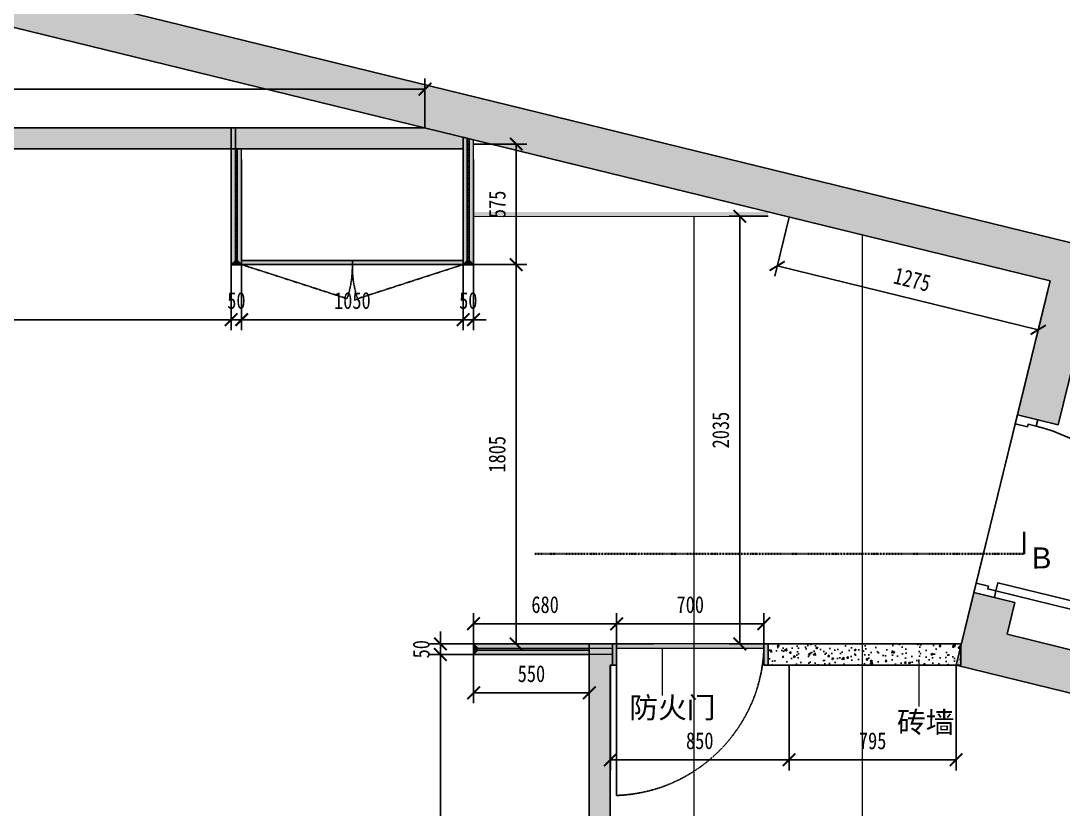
# Model space of a CAD drawing. Header units: millimetres. Extents: x 346472 to 732256, y -34068 to -15883.
# Drawn here: x 436074 to 441028, y -26713 to -22965 of the extents above; entities that cross this region are included whole.
import ezdxf

# ---------------------------------------------------------------- set-up
doc = ezdxf.new("R2010")
doc.units = ezdxf.units.MM
doc.header["$LTSCALE"] = 7
doc.header["$PDMODE"] = 3
for name, pattern in [('ACAD_ISO04W100', [30, 24, -3, 0, -3]), ('DASH', [0.35, 0.25, -0.1]), ('DASHDOT', [1, 0.5, -0.25, 0, -0.25])]:
    doc.linetypes.add(name, pattern=pattern)
doc.layers.get('0').update_dxf_attribs({"lineweight": 0})
for name, color, linetype, lineweight in [('EA7 FLOOR', 253, 'Continuous', 5), ('EA7 furniture', 7, 'Continuous', 5), ('materials', 1, 'Continuous', 40), ('QUOTE', 251, 'Continuous', 5)]:
    doc.layers.add(name, color=color, linetype=linetype, lineweight=lineweight)
for name, color, linetype in [('mdf panels', 7, 'Continuous'), ('WALL', 7, 'Continuous'), ('walls', 7, 'Continuous')]:
    doc.layers.add(name, color=color, linetype=linetype)
doc.styles.add('DIM_FONT', font='', dxfattribs={"width": 0.8})
doc.styles.get("Standard").update_dxf_attribs({"font": 'STKaiti.ttf'})
doc.styles.get('DIM_FONT').set_extended_font_data('SimHei')
doc.dimstyles.new('DIMN100', dxfattribs={"dimtxt": 80, "dimasz": 60, "dimexe": 50, "dimexo": 0, "dimgap": 50, "dimtad": 1, "dimdec": 0, "dimrnd": 5, "dimzin": 0, "dimdsep": 46, "dimtxsty": 'DIM_FONT', "dimblk": 'ARCHTICK', "dimcen": 1, "dimclrd": 256, "dimclre": 256, "dimclrt": 256, "dimadec": 0, "dimazin": 0, "dimtfac": 1, "dimtdec": 0, "dimtix": 1, "dimtmove": 2, "dimatfit": 3, "dimldrblk": '_DIMX', "dimfxl": 250, "dimtolj": 1, "dimtzin": 0, "dimarcsym": 0})

# ---------------------------------------------------------------- blocks, each defined once
blk = doc.blocks.new('_ArchTick')
at = {"color": 0, "linetype": 'ByBlock', "const_width": 0.15}
blk.add_lwpolyline([(-0.5, -0.5), (0.5, 0.5)], dxfattribs=at)
blk = doc.blocks.new('*D109')
at = {"layer": 'Defpoints', "color": 0, "lineweight": 5, "transparency": 16777216}
for p in [(437994.8, -23290.2), (431123.8, -23474.3), (437994.8, -23474.3, 1)]:
    blk.add_point(p, dxfattribs=at)
at = {"layer": 'QUOTE', "lineweight": -2, "transparency": 16777216}
for p, q in [((431123.8, -23474.3), (431123.8, -23240.2)), ((437994.8, -23474.3), (437994.8, -23240.2)), ((431123.8, -23290.2), (437994.8, -23290.2))]:
    blk.add_line(p, q, dxfattribs=at)
at = {"layer": 'QUOTE', "lineweight": -2, "transparency": 16777216, "xscale": 60, "yscale": 60, "zscale": 60, "rotation": 180}
blk.add_blockref('_ArchTick', (431123.8, -23290.2), dxfattribs=at)
at = {"layer": 'QUOTE', "lineweight": -2, "transparency": 16777216, "xscale": 60, "yscale": 60, "zscale": 60}
blk.add_blockref('_ArchTick', (437994.8, -23290.2), dxfattribs=at)
at = {"layer": 'QUOTE', "lineweight": 5, "transparency": 16777216, "insert": (434559.3, -23199.8), "char_height": 80, "attachment_point": 5, "style": 'DIM_FONT'}
blk.add_mtext('\\A1;6870', dxfattribs=at)
blk = doc.blocks.new('_DIMX')
blk.add_line((-150, 0), (150, 0))
at = {"const_width": 50}
blk.add_lwpolyline([(-70, -70), (70, 70)], dxfattribs=at)
blk = doc.blocks.new('*D68')
at = {"layer": 'Defpoints', "color": 0, "lineweight": 5, "transparency": 16777216}
for p in [(431073.8, -24124.3), (437073.8, -24124.3), (437073.8, -24386)]:
    blk.add_point(p, dxfattribs=at)
at = {"layer": 'QUOTE', "lineweight": -2, "transparency": 16777216}
for p, q in [((431073.8, -24124.3), (431073.8, -24436)), ((437073.8, -24124.3), (437073.8, -24436)), ((431073.8, -24386), (437073.8, -24386))]:
    blk.add_line(p, q, dxfattribs=at)
at = {"layer": 'QUOTE', "lineweight": -2, "transparency": 16777216, "xscale": 60, "yscale": 60, "zscale": 60, "rotation": 180}
blk.add_blockref('_ArchTick', (431073.8, -24386), dxfattribs=at)
at = {"layer": 'QUOTE', "lineweight": -2, "transparency": 16777216, "xscale": 60, "yscale": 60, "zscale": 60}
blk.add_blockref('_ArchTick', (437073.8, -24386), dxfattribs=at)
at = {"layer": 'QUOTE', "lineweight": 5, "transparency": 16777216, "insert": (434073.8, -24295.5), "char_height": 80, "attachment_point": 5, "style": 'DIM_FONT'}
blk.add_mtext('\\A1;6000', dxfattribs=at)
blk = doc.blocks.new('*D69')
at = {"layer": 'Defpoints', "color": 0, "lineweight": 5, "transparency": 16777216}
for p in [(437073.8, -24124.3), (437123.8, -24124.3), (437123.8, -24386)]:
    blk.add_point(p, dxfattribs=at)
at = {"layer": 'QUOTE', "lineweight": -2, "transparency": 16777216}
for p, q in [((437073.8, -24124.3), (437073.8, -24436)), ((437123.8, -24124.3), (437123.8, -24436)), ((437073.8, -24386), (437013.8, -24386)), ((437073.8, -24386), (437123.8, -24386)), ((437123.8, -24386), (437183.8, -24386))]:
    blk.add_line(p, q, dxfattribs=at)
at = {"layer": 'QUOTE', "lineweight": -2, "transparency": 16777216, "xscale": 60, "yscale": 60, "zscale": 60}
blk.add_blockref('_ArchTick', (437073.8, -24386), dxfattribs=at)
at = {"layer": 'QUOTE', "lineweight": -2, "transparency": 16777216, "xscale": 60, "yscale": 60, "zscale": 60, "rotation": 180}
blk.add_blockref('_ArchTick', (437123.8, -24386), dxfattribs=at)
at = {"layer": 'QUOTE', "lineweight": 5, "transparency": 16777216, "insert": (437098.8, -24295.5), "char_height": 80, "attachment_point": 5, "style": 'DIM_FONT'}
blk.add_mtext('\\A1;50', dxfattribs=at)
blk = doc.blocks.new('*D70')
at = {"layer": 'Defpoints', "color": 0, "lineweight": 5, "transparency": 16777216}
for p in [(437123.8, -24124.3), (438176, -24124.3), (438176, -24386)]:
    blk.add_point(p, dxfattribs=at)
at = {"layer": 'QUOTE', "lineweight": -2, "transparency": 16777216}
for p, q in [((437123.8, -24124.3), (437123.8, -24436)), ((438176, -24124.3), (438176, -24436)), ((437123.8, -24386), (438176, -24386))]:
    blk.add_line(p, q, dxfattribs=at)
at = {"layer": 'QUOTE', "lineweight": -2, "transparency": 16777216, "xscale": 60, "yscale": 60, "zscale": 60, "rotation": 180}
blk.add_blockref('_ArchTick', (437123.8, -24386), dxfattribs=at)
at = {"layer": 'QUOTE', "lineweight": -2, "transparency": 16777216, "xscale": 60, "yscale": 60, "zscale": 60}
blk.add_blockref('_ArchTick', (438176, -24386), dxfattribs=at)
at = {"layer": 'QUOTE', "lineweight": 5, "transparency": 16777216, "insert": (437649.9, -24295.5), "char_height": 80, "attachment_point": 5, "style": 'DIM_FONT'}
blk.add_mtext('\\A1;1050', dxfattribs=at)
blk = doc.blocks.new('*D71')
at = {"layer": 'Defpoints', "color": 0, "lineweight": 5, "transparency": 16777216}
for p in [(438176.1, -24124.3, 1), (438226.1, -24124.3, 1), (438226.1, -24386)]:
    blk.add_point(p, dxfattribs=at)
at = {"layer": 'QUOTE', "lineweight": -2, "transparency": 16777216}
for p, q in [((438176.1, -24124.3), (438176.1, -24436)), ((438226.1, -24124.3), (438226.1, -24436)), ((438176.1, -24386), (438116.1, -24386)), ((438176.1, -24386), (438226.1, -24386)), ((438226.1, -24386), (438286.1, -24386))]:
    blk.add_line(p, q, dxfattribs=at)
at = {"layer": 'QUOTE', "lineweight": -2, "transparency": 16777216, "xscale": 60, "yscale": 60, "zscale": 60}
blk.add_blockref('_ArchTick', (438176.1, -24386), dxfattribs=at)
at = {"layer": 'QUOTE', "lineweight": -2, "transparency": 16777216, "xscale": 60, "yscale": 60, "zscale": 60, "rotation": 180}
blk.add_blockref('_ArchTick', (438226.1, -24386), dxfattribs=at)
at = {"layer": 'QUOTE', "lineweight": 5, "transparency": 16777216, "insert": (438201.1, -24295.5), "char_height": 80, "attachment_point": 5, "style": 'DIM_FONT'}
blk.add_mtext('\\A1;50', dxfattribs=at)
blk = doc.blocks.new('*D72')
at = {"layer": 'Defpoints', "color": 0, "lineweight": 5, "transparency": 16777216}
for p in [(438226, -23551.5, 1), (438428.6, -23551.5), (438226.1, -24124.3, 1)]:
    blk.add_point(p, dxfattribs=at)
at = {"layer": 'QUOTE', "lineweight": -2, "transparency": 16777216}
for p, q in [((438226, -23551.5), (438478.6, -23551.5)), ((438428.6, -24124.3), (438428.6, -23551.5)), ((438226.1, -24124.3), (438478.6, -24124.3))]:
    blk.add_line(p, q, dxfattribs=at)
at = {"layer": 'QUOTE', "lineweight": -2, "transparency": 16777216, "xscale": 60, "yscale": 60, "zscale": 60}
for p, rotation in [((438428.6, -23551.5), 90), ((438428.6, -24124.3), 270)]:
    blk.add_blockref('_ArchTick', p, dxfattribs=dict(at, rotation=rotation))
at = {"layer": 'QUOTE', "lineweight": 5, "transparency": 16777216, "insert": (438338.6, -23837.9), "char_height": 80, "attachment_point": 5, "rotation": 90, "style": 'DIM_FONT'}
blk.add_mtext('\\A1;575', dxfattribs=at)
blk = doc.blocks.new('*D73')
at = {"layer": 'Defpoints', "color": 0, "lineweight": 5, "transparency": 16777216}
for p in [(438906, -25831.5), (438226.1, -25927.7), (438906, -25927.7, 0)]:
    blk.add_point(p, dxfattribs=at)
at = {"layer": 'QUOTE', "lineweight": -2, "transparency": 16777216}
for p, q in [((438226.1, -25927.7), (438226.1, -25781.5)), ((438906, -25927.7), (438906, -25781.5)), ((438226.1, -25831.5), (438906, -25831.5))]:
    blk.add_line(p, q, dxfattribs=at)
at = {"layer": 'QUOTE', "lineweight": -2, "transparency": 16777216, "xscale": 60, "yscale": 60, "zscale": 60, "rotation": 180}
blk.add_blockref('_ArchTick', (438226.1, -25831.5), dxfattribs=at)
at = {"layer": 'QUOTE', "lineweight": -2, "transparency": 16777216, "xscale": 60, "yscale": 60, "zscale": 60}
blk.add_blockref('_ArchTick', (438906, -25831.5), dxfattribs=at)
at = {"layer": 'QUOTE', "lineweight": 5, "transparency": 16777216, "insert": (438566.1, -25741), "char_height": 80, "attachment_point": 5, "style": 'DIM_FONT'}
blk.add_mtext('\\A1;680', dxfattribs=at)
blk = doc.blocks.new('*D74')
at = {"layer": 'Defpoints', "color": 0, "lineweight": 5, "transparency": 16777216}
for p in [(439606, -25831.5), (438906, -25927.7), (439606, -25927.7, 0)]:
    blk.add_point(p, dxfattribs=at)
at = {"layer": 'QUOTE', "lineweight": -2, "transparency": 16777216}
for p, q in [((438906, -25927.7), (438906, -25781.5)), ((439606, -25927.7), (439606, -25781.5)), ((438906, -25831.5), (439606, -25831.5))]:
    blk.add_line(p, q, dxfattribs=at)
at = {"layer": 'QUOTE', "lineweight": -2, "transparency": 16777216, "xscale": 60, "yscale": 60, "zscale": 60, "rotation": 180}
blk.add_blockref('_ArchTick', (438906, -25831.5), dxfattribs=at)
at = {"layer": 'QUOTE', "lineweight": -2, "transparency": 16777216, "xscale": 60, "yscale": 60, "zscale": 60}
blk.add_blockref('_ArchTick', (439606, -25831.5), dxfattribs=at)
at = {"layer": 'QUOTE', "lineweight": 5, "transparency": 16777216, "insert": (439256, -25741), "char_height": 80, "attachment_point": 5, "style": 'DIM_FONT'}
blk.add_mtext('\\A1;700', dxfattribs=at)
blk = doc.blocks.new('*D75')
at = {"layer": 'Defpoints', "color": 0, "lineweight": 5, "transparency": 16777216}
for p in [(439626, -23894.1, -2.1), (439491.3, -25927.7), (439626, -25927.7, 0)]:
    blk.add_point(p, dxfattribs=at)
at = {"layer": 'QUOTE', "lineweight": -2, "transparency": 16777216}
for p, q in [((439626, -23894.1), (439441.3, -23894.1)), ((439491.3, -23894.1), (439491.3, -25927.7)), ((439626, -25927.7), (439441.3, -25927.7))]:
    blk.add_line(p, q, dxfattribs=at)
at = {"layer": 'QUOTE', "lineweight": -2, "transparency": 16777216, "xscale": 60, "yscale": 60, "zscale": 60}
for p, rotation in [((439491.3, -23894.1), 90), ((439491.3, -25927.7), 270)]:
    blk.add_blockref('_ArchTick', p, dxfattribs=dict(at, rotation=rotation))
at = {"layer": 'QUOTE', "lineweight": 5, "transparency": 16777216, "insert": (439400.8, -24910.9), "char_height": 80, "attachment_point": 5, "rotation": 90, "style": 'DIM_FONT'}
blk.add_mtext('\\A1;2035', dxfattribs=at)
blk = doc.blocks.new('*D76')
at = {"layer": 'Defpoints', "color": 0, "lineweight": 5, "transparency": 16777216}
for p in [(438226.1, -24124.3), (438226, -25927.7), (438428.6, -25927.7)]:
    blk.add_point(p, dxfattribs=at)
at = {"layer": 'QUOTE', "lineweight": -2, "transparency": 16777216}
for p, q in [((438226.1, -24124.3), (438478.6, -24124.3)), ((438428.6, -24124.3), (438428.6, -25927.7)), ((438226, -25927.7), (438478.6, -25927.7))]:
    blk.add_line(p, q, dxfattribs=at)
at = {"layer": 'QUOTE', "lineweight": -2, "transparency": 16777216, "xscale": 60, "yscale": 60, "zscale": 60}
for p, rotation in [((438428.6, -24124.3), 90), ((438428.6, -25927.7), 270)]:
    blk.add_blockref('_ArchTick', p, dxfattribs=dict(at, rotation=rotation))
at = {"layer": 'QUOTE', "lineweight": 5, "transparency": 16777216, "insert": (438338.1, -25026), "char_height": 80, "attachment_point": 5, "rotation": 90, "style": 'DIM_FONT'}
blk.add_mtext('\\A1;1805', dxfattribs=at)
blk = doc.blocks.new('*D77')
at = {"layer": 'Defpoints', "color": 0, "lineweight": 5, "transparency": 16777216}
for p in [(438226, -25927.7), (438068.1, -25977.7), (438226, -25977.7)]:
    blk.add_point(p, dxfattribs=at)
at = {"layer": 'QUOTE', "lineweight": -2, "transparency": 16777216}
for p, q in [((438068.1, -25927.7), (438068.1, -25867.7)), ((438226, -25927.7), (438018.1, -25927.7)), ((438068.1, -25927.7), (438068.1, -25977.7)), ((438226, -25977.7), (438018.1, -25977.7)), ((438068.1, -25977.7), (438068.1, -26037.7))]:
    blk.add_line(p, q, dxfattribs=at)
at = {"layer": 'QUOTE', "lineweight": -2, "transparency": 16777216, "xscale": 60, "yscale": 60, "zscale": 60}
for p, rotation in [((438068.1, -25927.7), 270), ((438068.1, -25977.7), 90)]:
    blk.add_blockref('_ArchTick', p, dxfattribs=dict(at, rotation=rotation))
at = {"layer": 'QUOTE', "lineweight": 5, "transparency": 16777216, "insert": (437977.6, -25952.7), "char_height": 80, "attachment_point": 5, "rotation": 90, "style": 'DIM_FONT'}
blk.add_mtext('\\A1;50', dxfattribs=at)
blk = doc.blocks.new('*D78')
at = {"layer": 'Defpoints', "color": 0, "lineweight": 5, "transparency": 16777216}
for p in [(438226, -25977.7), (438776, -25977.7), (438776, -26159.8)]:
    blk.add_point(p, dxfattribs=at)
at = {"layer": 'QUOTE', "lineweight": -2, "transparency": 16777216}
for p, q in [((438226, -25977.7), (438226, -26209.8)), ((438776, -25977.7), (438776, -26209.8)), ((438226, -26159.8), (438776, -26159.8))]:
    blk.add_line(p, q, dxfattribs=at)
at = {"layer": 'QUOTE', "lineweight": -2, "transparency": 16777216, "xscale": 60, "yscale": 60, "zscale": 60, "rotation": 180}
blk.add_blockref('_ArchTick', (438226, -26159.8), dxfattribs=at)
at = {"layer": 'QUOTE', "lineweight": -2, "transparency": 16777216, "xscale": 60, "yscale": 60, "zscale": 60}
blk.add_blockref('_ArchTick', (438776, -26159.8), dxfattribs=at)
at = {"layer": 'QUOTE', "lineweight": 5, "transparency": 16777216, "insert": (438501, -26069.3), "char_height": 80, "attachment_point": 5, "style": 'DIM_FONT'}
blk.add_mtext('\\A1;550', dxfattribs=at)
blk = doc.blocks.new('*D79')
at = {"layer": 'Defpoints', "color": 0, "lineweight": 5, "transparency": 16777216}
for p in [(438226, -25977.7), (438068.1, -28437.6), (438226, -28437.6, -0.3)]:
    blk.add_point(p, dxfattribs=at)
at = {"layer": 'QUOTE', "lineweight": -2, "transparency": 16777216}
for p, q in [((438226, -25977.7), (438018.1, -25977.7)), ((438068.1, -25977.7), (438068.1, -28437.6)), ((438226, -28437.6), (438018.1, -28437.6))]:
    blk.add_line(p, q, dxfattribs=at)
at = {"layer": 'QUOTE', "lineweight": -2, "transparency": 16777216, "xscale": 60, "yscale": 60, "zscale": 60}
for p, rotation in [((438068.1, -25977.7), 90), ((438068.1, -28437.6), 270)]:
    blk.add_blockref('_ArchTick', p, dxfattribs=dict(at, rotation=rotation))
at = {"layer": 'QUOTE', "lineweight": 5, "transparency": 16777216, "insert": (437977.6, -27207.7), "char_height": 80, "attachment_point": 5, "rotation": 90, "style": 'DIM_FONT'}
blk.add_mtext('\\A1;2460', dxfattribs=at)
blk = doc.blocks.new('*D81')
at = {"layer": 'Defpoints', "color": 0, "lineweight": 5, "transparency": 16777216}
for p in [(438876.1, -26027.7, -0.1), (439726, -26027.7, -2.1), (439726, -26478.4)]:
    blk.add_point(p, dxfattribs=at)
at = {"layer": 'QUOTE', "lineweight": -2, "transparency": 16777216}
for p, q in [((438876.1, -26027.7), (438876.1, -26528.4)), ((439726, -26027.7), (439726, -26528.4)), ((438876.1, -26478.4), (439726, -26478.4))]:
    blk.add_line(p, q, dxfattribs=at)
at = {"layer": 'QUOTE', "lineweight": -2, "transparency": 16777216, "xscale": 60, "yscale": 60, "zscale": 60, "rotation": 180}
blk.add_blockref('_ArchTick', (438876.1, -26478.4), dxfattribs=at)
at = {"layer": 'QUOTE', "lineweight": -2, "transparency": 16777216, "xscale": 60, "yscale": 60, "zscale": 60}
blk.add_blockref('_ArchTick', (439726, -26478.4), dxfattribs=at)
at = {"layer": 'QUOTE', "lineweight": 5, "transparency": 16777216, "insert": (439301.1, -26388), "char_height": 80, "attachment_point": 5, "style": 'DIM_FONT'}
blk.add_mtext('\\A1;850', dxfattribs=at)
blk = doc.blocks.new('*D82')
at = {"layer": 'Defpoints', "color": 0, "lineweight": 5, "transparency": 16777216}
for p in [(439726, -26027.7), (440519.6, -26027.7), (440519.6, -26478.4)]:
    blk.add_point(p, dxfattribs=at)
at = {"layer": 'QUOTE', "lineweight": -2, "transparency": 16777216}
for p, q in [((439726, -26027.7), (439726, -26528.4)), ((440519.6, -26027.7), (440519.6, -26528.4)), ((439726, -26478.4), (440519.6, -26478.4))]:
    blk.add_line(p, q, dxfattribs=at)
at = {"layer": 'QUOTE', "lineweight": -2, "transparency": 16777216, "xscale": 60, "yscale": 60, "zscale": 60, "rotation": 180}
blk.add_blockref('_ArchTick', (439726, -26478.4), dxfattribs=at)
at = {"layer": 'QUOTE', "lineweight": -2, "transparency": 16777216, "xscale": 60, "yscale": 60, "zscale": 60}
blk.add_blockref('_ArchTick', (440519.6, -26478.4), dxfattribs=at)
at = {"layer": 'QUOTE', "lineweight": 5, "transparency": 16777216, "insert": (440122.8, -26388.4), "char_height": 80, "attachment_point": 5, "style": 'DIM_FONT'}
blk.add_mtext('\\A1;795', dxfattribs=at)
blk = doc.blocks.new('*D61')
at = {"layer": 'Defpoints', "color": 0, "lineweight": 5, "transparency": 16777216}
for p in [(439726, -23898), (440966.6, -24201.6), (440909.7, -24434.2)]:
    blk.add_point(p, dxfattribs=at)
at = {"layer": 'QUOTE', "lineweight": -2, "transparency": 16777216}
for p, q in [((439726, -23898), (439657.2, -24179.1)), ((439669.1, -24130.6), (440909.7, -24434.2)), ((440966.6, -24201.6), (440897.8, -24482.7))]:
    blk.add_line(p, q, dxfattribs=at)
at = {"layer": 'QUOTE', "lineweight": -2, "transparency": 16777216, "xscale": 60, "yscale": 60, "zscale": 60}
for p, rotation in [((439669.1, -24130.6), 166.2472533866932), ((440909.7, -24434.2), 346.2472533866932)]:
    blk.add_blockref('_ArchTick', p, dxfattribs=dict(at, rotation=rotation))
at = {"layer": 'QUOTE', "lineweight": 5, "transparency": 16777216, "insert": (440310.8, -24195), "char_height": 80, "attachment_point": 5, "rotation": 346.2473, "style": 'DIM_FONT'}
blk.add_mtext('\\A1;1275', dxfattribs=at)

msp = doc.modelspace()

# ---------------------------------------------------------------- hatches: boundary and pattern name
at = {"layer": 'EA7 furniture', "lineweight": 5}
h = msp.add_hatch(dxfattribs=at)
h.set_pattern_fill('ANSI31', color=256, scale=2)
h.set_pattern_definition([(45, (-195164.2545, -161183.815), (-4.49012806, 4.49012806), [])])
h.paths.add_polyline_path([(438206, -23526), (438196.1, -23523.5), (438196.1, -24104.3), (438206, -24104.3)])
h = msp.add_hatch(dxfattribs=at)
h.set_pattern_fill('ANSI31', color=256, scale=2)
h.set_pattern_definition([(45, (-196266.5454, -161183.815), (-4.49012806, 4.49012806), [])])
h.paths.add_polyline_path([(437103.8, -23575), (437093.8, -23575), (437093.8, -24104.3), (437103.8, -24104.3)])
h = msp.add_hatch(color=256, dxfattribs=at)
h.dxf.hatch_style = 1
h.paths.add_polyline_path([(438226.1, -23894.1), (438226.1, -23874.1), (439626, -23873.5), (439626, -23894.1)])
h = msp.add_hatch(color=5, dxfattribs=at)
h.dxf.hatch_style = 1
h.paths.add_polyline_path([(437649.9, -24104.3), (437123.8, -24104.3), (437123.8, -24124.3), (437649.9, -24124.3)])
h.paths.add_polyline_path([(438176, -24104.3), (437673.8, -24104.3), (437673.8, -24124.3), (438176, -24124.3), (438176, -24124.3)])
h.paths.add_polyline_path([(437673.8, -24104.3), (437649.9, -24104.3), (437649.9, -24124.3), (437673.8, -24124.3)])
h = msp.add_hatch(color=256, dxfattribs=at)
h.dxf.hatch_style = 1
h.paths.add_polyline_path([(438776, -25927.7), (438776, -25977.7), (438226, -25977.7), (438226, -25927.7)])
h = msp.add_hatch(color=256, dxfattribs=at)
h.dxf.hatch_style = 1
h.paths.add_polyline_path([(438246, -25947.7), (438226, -25927.7), (438886, -25927.7), (438886, -25947.7)])
h = msp.add_hatch(color=256, dxfattribs=at)
h.dxf.hatch_style = 1
h.paths.add_polyline_path([(438906, -25947.7), (438906, -25927.7), (439606, -25927.7), (439606, -25947.7)])
at = {"layer": 'materials'}
h = msp.add_hatch(color=256, dxfattribs=at)
h.dxf.hatch_style = 1
h.paths.add_polyline_path([(438906, -25927.7), (438886, -25927.7), (438886, -25947.7), (438886, -26027.7), (438906, -26027.7)])
h = msp.add_hatch(color=256, dxfattribs=at)
h.dxf.hatch_style = 1
h.paths.add_polyline_path([(439626, -25927.7), (439606, -25927.7), (439606, -25947.7), (439606, -26027.7), (439626, -26027.7)])
at = {"layer": 'WALL', "lineweight": 5}
h = msp.add_hatch(color=8, dxfattribs=at)
h.dxf.hatch_style = 1
h.paths.add_polyline_path([(438196.1, -24104.3), (438176.1, -24124.3), (438176.1, -23518.7), (438196.1, -23523.5)])
h = msp.add_hatch(color=8, dxfattribs=at)
h.dxf.hatch_style = 1
h.paths.add_polyline_path([(438206, -24104.3), (438226, -24124.3), (438226, -23530.9), (438206, -23526)])
h = msp.add_hatch(color=8, dxfattribs=at)
h.dxf.hatch_style = 1
h.paths.add_polyline_path([(437093.8, -24104.3), (437073.8, -24124.3), (437073.8, -23574.3), (437093.8, -23574.3)])
h = msp.add_hatch(color=8, dxfattribs=at)
h.dxf.hatch_style = 1
h.paths.add_polyline_path([(437103.8, -24104.3), (437123.8, -24124.3), (437123.8, -23575), (437103.8, -23575)])
h = msp.add_hatch(color=10, dxfattribs=at)
h.dxf.hatch_style = 1
h.paths.add_polyline_path([(437073.8, -24124.3), (437123.8, -24124.3), (437103.8, -24104.3), (437093.8, -24104.3)])
h = msp.add_hatch(color=10, dxfattribs=at)
h.dxf.hatch_style = 1
h.paths.add_polyline_path([(438176, -24124.3), (438226, -24124.3), (438206, -24104.3), (438196.1, -24104.3)])
h = msp.add_hatch(color=10, dxfattribs=at)
h.dxf.hatch_style = 1
h.paths.add_polyline_path([(438226, -25977.7), (438226, -25927.7), (438246, -25947.7), (438246, -25957.7)])
h = msp.add_hatch(color=8, dxfattribs=at)
h.dxf.hatch_style = 1
h.paths.add_polyline_path([(438246, -25957.7), (438226, -25977.7), (438776, -25977.7), (438776, -25957.7)])
at = {"layer": 'walls', "true_color": 0x939598}
h = msp.add_hatch(color=252, dxfattribs=at)
h.dxf.hatch_style = 1
h.paths.add_polyline_path([(428342.7, -18896.8), (428065.1, -18999), (428746.5, -21268), (429037.3, -28262.2), (429237.1, -28253.7), (428946.4, -21259.7), (434073.8, -22514.6), (434073.8, -22308.7), (428993.9, -21065.4)])
h.paths.add_polyline_path([(434073.8, -22308.7), (434073.8, -22514.6), (440966.6, -24201.6), (440829.6, -24761.5), (440810.9, -24837.8), (440908, -24861.6), (441005.1, -24885.4), (441208.4, -24054.9)])
h.paths.add_polyline_path([(440761.5, -25881), (440798.3, -25730.5), (440604, -25682.9), (440519.6, -26027.7), (442909.1, -26612.5), (442377.8, -28783.8), (442585.3, -28783.8), (443155.3, -26472.1)])
h.paths.add_polyline_path([(442585.3, -28783.8), (442377.8, -28783.8), (442337.3, -28949.2), (442532.4, -28998.3)])
h.paths.add_polyline_path([(442337.9, -28949.4), (442315.7, -29037.5), (442292.1, -29133.7), (442291, -29138), (443694.5, -29486.6), (443745.1, -29303.4)])
at = {"layer": 'walls'}
h = msp.add_hatch(dxfattribs=at)
h.set_pattern_fill('AR-CONC', color=256, scale=0.5)
h.paths.add_polyline_path([(438176, -23518.7), (437994.8, -23474.3), (434073.8, -23474.3), (434073.8, -23574.3), (438176, -23574.3)])
h.paths.add_polyline_path([(434073.8, -23474.3), (431073.8, -23474.3), (431043.8, -23474.3), (431043.8, -23574.3), (434073.8, -23574.3)])
h.paths.add_polyline_path([(431123.8, -21792.6), (431043.8, -21768.1), (431043.8, -22734.3), (431123.8, -22734.3)])
h = msp.add_hatch(dxfattribs=at)
h.set_pattern_fill('AR-CONC', color=256, scale=0.5)
edge = h.paths.add_edge_path()
edge.add_arc((431931.8, -95842.6), 67668.4, 84.053864, 84.19498)
edge.add_line((438776, -28521.2), (438776, -25947.7))
edge.add_line((438776, -25947.7), (438886, -25947.7))
edge.add_line((438886, -25947.7), (438886, -26027.7))
edge.add_line((438886, -26027.7), (438876.1, -26027.7))
edge.add_line((438876, -26027.7), (438876, -28451))
edge.add_line((438876, -28451), (438950.2, -28458.7))
edge.add_line((438950.2, -28458.7), (438941.8, -28538.3))
h = msp.add_hatch(dxfattribs=at)
h.set_pattern_fill('AR-CONC', color=256, scale=0.5)
h.paths.add_polyline_path([(439626, -25927.7), (440542, -25927.7), (440542, -26027.7), (439626, -26027.7)])

# ---------------------------------------------------------------- linework, layer by layer
at = {"color": 1, "linetype": 'ACAD_ISO04W100', "lineweight": 35}
msp.add_line((440843, -25394.7), (440843, -25499.4), dxfattribs=at)
at = {"color": 1, "linetype": 'DASHDOT', "lineweight": 35}
msp.add_line((440843, -25499.4), (438516.1, -25499.4), dxfattribs=at)
msp.add_line((440341.8, -26001.7, 0), (440341.8, -26225.6, 0.2))
at = {"layer": 'EA7 FLOOR', "color": 0}
for p, q in [((437073.8, -24124.3), (437073.8, -23574.3)), ((438176.1, -24124.3, 1), (438176.1, -23574.3, 1))]:
    msp.add_line(p, q, dxfattribs=at)
at = {"layer": 'EA7 FLOOR'}
for p, q in [((439273.8, -28344.7), (439273.8, -23894.6)), ((440073.8, -28435.1), (440073.8, -23983.1)), ((439122.4, -25947.7, 0), (439122.4, -26172.9, 0))]:
    msp.add_line(p, q, dxfattribs=at)
at = {"layer": 'EA7 furniture', "lineweight": 5}
for p, q in [((438226, -23530.9, -1), (439626, -23873.5, -2.1)), ((438226.1, -23895.8, 1), (439626, -23894.1, -2.1)), ((439626, -25927.7, -0.2), (438776, -25927.7)), ((439626, -25927.7, 0), (439646, -25927.7, -0.1))]:
    msp.add_line(p, q, dxfattribs=at)
at = {"layer": 'EA7 furniture'}
msp.add_line((438775.4, -25927.7), (438906, -25927.7), dxfattribs=at)
at = {"layer": 'EA7 furniture', "lineweight": 9, "elevation": 1}
for points in [[(438176, -23518.7), (438176, -24124.3), (438226, -24124.3), (438226, -23530.9)], [(438176, -23518.7), (438176.1, -24124.3), (438226.1, -24124.3), (438226, -23530.9)]]:
    msp.add_lwpolyline(points, close=True, dxfattribs=at)
at = {"layer": 'EA7 furniture', "lineweight": 9}
msp.add_lwpolyline([(437073.8, -23574.3), (437073.8, -24124.3), (437123.8, -24124.3), (437123.8, -23574.3)], close=True, dxfattribs=at)
at = {"layer": 'EA7 furniture', "lineweight": 5}
for points in [[(438776, -25977.7), (438226, -25977.7), (438226, -25927.7), (438776, -25927.7)], [(438226, -25927.7), (438886, -25927.7), (438886, -25977.7), (438226, -25977.7)]]:
    msp.add_lwpolyline(points, close=True, dxfattribs=at)
for points in [[(438776, -25927.7), (438776, -25927.7), (438226, -25927.7), (438226, -25977.7), (438776, -25977.7), (438776, -25957.7)], [(438226, -25977.7), (438226, -25927.7), (439082.8, -25927.7)]]:
    msp.add_lwpolyline(points, dxfattribs=at)
at = {"layer": 'EA7 furniture', "lineweight": 5, "elevation": 0}
msp.add_lwpolyline([(439606, -25947.7), (439606, -25927.7), (438906, -25927.7), (438906, -25947.7)], close=True, dxfattribs=at)
at = {"layer": 'materials', "color": 10, "lineweight": 40}
msp.add_lwpolyline([(437123.8, -24124.3), (437073.8, -24124.3)], dxfattribs=at)
msp.add_lwpolyline([(437123.8, -24124.3), (437073.8, -24124.3)], dxfattribs=at)
at = {"layer": 'materials', "color": 10, "lineweight": 40, "elevation": 1}
for points in [[(438226, -24124.3), (438176, -24124.3)], [(438226.1, -24124.3), (438176.1, -24124.3)], [(438226.1, -24124.3), (438176.1, -24124.3)]]:
    msp.add_lwpolyline(points, dxfattribs=at)
at = {"layer": 'WALL'}
for p, q in [((437073.8, -23474.3), (437073.8, -24124.3)), ((437093.8, -23474.3, 0), (437093.8, -24104.3)), ((438176.1, -23518.7, 1), (438176.1, -24124.3, 1)), ((438196.1, -23523.5, 1), (438196.1, -24104.3, 1)), ((437093.8, -24104.3), (437073.8, -24124.3)), ((438196.1, -24104.3, 1), (438176.1, -24124.3, 1)), ((440966.6, -24201.6), (440519.6, -26027.7)), ((440829.6, -24761.5, 1), (440966.6, -24201.6, 0)), ((440604, -25682.9, 0), (440810.9, -24837.8)), ((438246, -25957.7), (438226, -25977.7)), ((438776, -25957.7), (438246, -25957.7)), ((438726, -25977.7), (438226, -25977.7))]:
    msp.add_line(p, q, dxfattribs=at)
at = {"layer": 'WALL', "lineweight": 5}
for p, q in [((437123.8, -23624.3), (437123.8, -24124.3)), ((438226, -23624.3, 1), (438226, -24124.3, 1)), ((437103.8, -24104.3), (437123.8, -24124.3)), ((438206, -24104.3, 1), (438226, -24124.3, 1)), ((438726, -25927.7), (438226, -25927.7)), ((438246, -25947.7), (438226, -25927.7))]:
    msp.add_line(p, q, dxfattribs=at)
at = {"layer": 'WALL'}
for points in [[(428993.9, -21065.4), (441208.4, -24054.9)], [(428946.4, -21259.7), (440966.6, -24201.6)], [(441208.4, -24054.9), (441005.1, -24885.4)], [(440966.6, -24201.6), (440810.9, -24837.8)], [(440810.9, -24837.8), (441005.1, -24885.4)], [(440604, -25682.9), (440519.6, -26027.7)], [(440798.3, -25730.5), (440604, -25682.9)], [(440798.3, -25730.5), (440761.5, -25881)], [(440761.5, -25881), (443155.3, -26472.1)], [(440519.6, -26027.7), (442909.1, -26612.5)]]:
    msp.add_lwpolyline(points, dxfattribs=at)
at = {"layer": 'WALL', "lineweight": 5, "elevation": 1}
for points in [[(438176, -24124.3), (438226, -24124.3), (438226, -23530.9)], [(438196.1, -24104.3), (438206, -24104.3), (438206, -23526)]]:
    msp.add_lwpolyline(points, dxfattribs=at)
at = {"layer": 'WALL', "lineweight": 5}
for points in [[(437093.8, -24104.3), (437103.8, -24104.3), (437103.8, -23575)], [(437073.8, -24124.3), (437123.8, -24124.3), (437123.8, -23624.3)], [(438246, -25957.7), (438246, -25947.7), (438886, -25947.7)]]:
    msp.add_lwpolyline(points, dxfattribs=at)
at = {"layer": 'WALL'}
for points in [[(440858.4, -24895.8), (440861.5, -24883.2), (440900.4, -24892.7), (440908, -24861.6), (440810.9, -24837.8), (440800.2, -24881.6)], [(440614.7, -25639.2), (440673, -25653.5), (440669.9, -25666.1), (440708.8, -25675.6), (440701.2, -25706.7), (440604, -25682.9)], [(441530.3, -25835.5), (440718.3, -25636.7), (440708.8, -25675.6), (441520.8, -25874.3)]]:
    msp.add_lwpolyline(points, close=True, dxfattribs=at)
msp.add_arc((440701, -25705.6), 837, 348.3685, 76.2195, dxfattribs=at)
at = {"layer": 'walls'}
for p, q in [((437994.8, -23474.3, 1), (431023.8, -23474.3)), ((440966.6, -24201.6), (438226, -23530.9, -1)), ((438176, -23574.3, 1), (431043.8, -23574.3, 0)), ((437649.9, -24124.3), (437649.9, -24104.3)), ((438776, -25927.7), (438776, -28521.2, -0.6)), ((438876, -26027.7, -0.1), (438876, -28451, -1)), ((438906, -26027.7, -0.1), (438876, -26027.7, -0.1)), ((439726, -26027.7), (439606, -26027.7, 0))]:
    msp.add_line(p, q, dxfattribs=at)
at = {"layer": 'walls', "linetype": 'DASH'}
for p, q in [((437123.8, -24124.3), (437625, -24286)), ((438176, -24124.3), (437674.8, -24286)), ((438906, -25947.7, 0), (438906, -26647.7, 0))]:
    msp.add_line(p, q, dxfattribs=at)
at = {"layer": 'walls', "color": 0}
msp.add_line((440519.6, -26027.7), (439606, -26027.7, 0), dxfattribs=at)
at = {"layer": 'walls'}
msp.add_lwpolyline([(437123.8, -24124.3), (438176, -24124.3), (438176, -24104.3), (437123.8, -24104.3)], close=True, dxfattribs=at)
at = {"layer": 'walls', "elevation": 0}
for points in [[(438906, -26027.7), (438906, -25927.7), (438886, -25927.7), (438886, -26027.7)], [(439626, -26027.7), (439626, -25927.7), (439606, -25927.7), (439606, -26027.7)], [(439626, -25927.7), (440542, -25927.7), (440542, -26027.7), (439626, -26027.7)]]:
    msp.add_lwpolyline(points, close=True, dxfattribs=at)
at = {"layer": 'walls', "linetype": 'DASH'}
for centre, radius, start, end in [((437168, -24132.8), 482, 341.4614, 1.0081), ((438131.8, -24132.8), 482, 178.9919, 198.5386), ((438880.5, -25922.2, 0), 726, 272.0144, 357.9856)]:
    msp.add_arc(centre, radius, start, end, dxfattribs=at)

# ---------------------------------------------------------------- texts
at = {"insert": (440238.8, -26360.7, 0), "char_height": 100, "attachment_point": 7, "rotation": 359.9215}
msp.add_mtext_dynamic_manual_height_columns('{\\fSimSun|b0|i0|c134|p2;砖墙}', width=1172.511, gutter_width=12.5, heights=[0], dxfattribs=at)
at = {"layer": 'EA7 furniture', "ltscale": 100, "insert": (438966.5, -26180.2, -0.1), "char_height": 100, "attachment_point": 1}
msp.add_mtext_dynamic_manual_height_columns('{\\fSimSun|b0|i0|c134|p2;防火门}', width=9677.842, gutter_width=1, heights=[0], dxfattribs=at)
at = {"layer": 'mdf panels', "insert": (440972.2, -25468.4), "char_height": 100, "attachment_point": 3, "rotation": 0.4174}
msp.add_mtext_dynamic_manual_height_columns('{\\f@Arial Unicode MS|b0|i0|c0|p34;\\C1;B}', width=416.371, gutter_width=12.5, heights=[78.8], dxfattribs=at)

# ---------------------------------------------------------------- dimensions: what is measured, and where the dimension line sits
at = {"layer": 'QUOTE', "lineweight": 5}
for base, p1, p2, picture, middle in [((437994.8, -23290.2), (431123.8, -23474.3), (437994.8, -23474.3, 1), '*D109', (434559.3, -23199.8)), ((437073.8, -24386), (431073.8, -24124.3), (437073.8, -24124.3), '*D68', (434073.8, -24295.5)), ((437123.8, -24386), (437073.8, -24124.3), (437123.8, -24124.3), '*D69', (437098.8, -24295.5)), ((438176, -24386), (437123.8, -24124.3), (438176, -24124.3), '*D70', (437649.9, -24295.5)), ((438226.1, -24386), (438176.1, -24124.3, 1), (438226.1, -24124.3, 1), '*D71', (438201.1, -24295.5)), ((438906, -25831.5), (438226.1, -25927.7), (438906, -25927.7, 0), '*D73', (438566.1, -25741)), ((439606, -25831.5), (438906, -25927.7), (439606, -25927.7, 0), '*D74', (439256, -25741)), ((438776, -26159.8), (438226, -25977.7), (438776, -25977.7), '*D78', (438501, -26069.3)), ((439726, -26478.4), (438876, -26027.7, -0.1), (439726, -26027.7, -2.1), '*D81', (439301.1, -26388)), ((440519.6, -26478.4), (439726, -26027.7), (440519.6, -26027.7), '*D82', (440122.8, -26388.4))]:
    dim = msp.add_linear_dim(base=base, p1=p1, p2=p2, dimstyle='DIMN100', dxfattribs=at)
    dim.commit()
    dim.dimension.update_dxf_attribs({"geometry": picture, "text_midpoint": middle})
for base, p1, p2, picture, middle in [((438428.6, -23551.5), (438226.1, -24124.3, 1), (438226, -23551.5, 1), '*D72', (438338.6, -23837.9)), ((439491.3, -25927.7), (439626, -23894.1, -2.1), (439626, -25927.7, 0), '*D75', (439400.8, -24910.9)), ((438428.6, -25927.7), (438226.1, -24124.3), (438226, -25927.7), '*D76', (438338.1, -25026)), ((438068.1, -25977.7), (438226, -25927.7), (438226, -25977.7), '*D77', (437977.6, -25952.7)), ((438068.1, -28437.6), (438226, -25977.7), (438226, -28437.6, -0.3), '*D79', (437977.6, -27207.7))]:
    dim = msp.add_linear_dim(base=base, p1=p1, p2=p2, angle=90, dimstyle='DIMN100', dxfattribs=at)
    dim.commit()
    dim.dimension.update_dxf_attribs({"geometry": picture, "text_midpoint": middle})
dim = msp.add_aligned_dim(p1=(439726, -23898), p2=(440966.6, -24201.6), distance=-239.4, dimstyle='DIMN100', dxfattribs=at)
dim.commit()
dim.dimension.update_dxf_attribs({"geometry": '*D61', "text_midpoint": (440310.8, -24195)})

doc.saveas('drawing.dxf')
